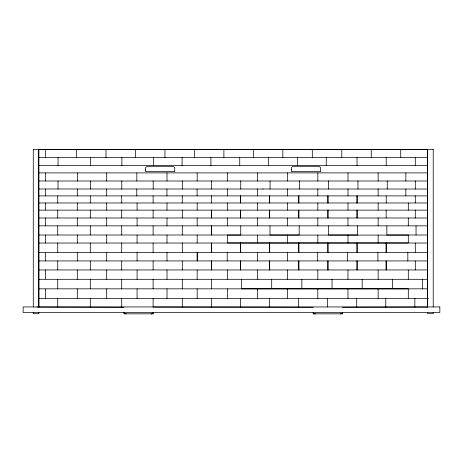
<?xml version="1.0" encoding="UTF-8"?>
<svg xmlns="http://www.w3.org/2000/svg" width="463" height="463" viewBox="0 0 463 463"><rect width="100%" height="100%" fill="white"/><g stroke="black" fill="none" stroke-linecap="round" stroke-linejoin="round"><path stroke-width="0.69" d="M57.73 307.073L57.73 298.357M77.304 243.029L77.309 235.001M121.705 202.985L121.705 195.814M136.782 195.89L136.782 188.997M166.94 195.89L166.94 188.997M197.169 181.004L197.169 172.884M211.377 217.992L211.377 210.133M211.377 252.474L211.377 243.029M257.492 195.884L257.492 188.84M287.656 195.884L287.656 188.84M347.979 195.884L347.979 188.84M378.144 195.884L378.144 188.84M405.831 181.004L405.837 172.884M427.517 307.073L427.644 149.341L427.644 307.073L342.377 307.282M227.333 188.84L227.333 195.884M317.821 188.84L317.821 195.884M211.377 195.751L211.377 202.985M151.06 313.839L151.604 313.833A1.73 1.73 0 0 0 152.246 313.654M340.259 313.839L340.803 313.833A1.73 1.73 0 0 0 342.36 312.38M33.272 149.341L433.218 149.341M427.662 149.341L38.713 149.52L38.846 307.073L38.846 149.341M38.718 157.611L427.638 157.611M38.73 165.65L427.633 165.65M38.736 172.884L427.627 172.884M38.742 181.004L427.621 181.004M38.747 188.991L427.615 189.031M262.799 188.997L263.106 188.997M38.753 195.89L427.609 195.89M38.759 202.979L427.598 202.979M38.765 210.133L427.592 210.133M38.776 217.992L427.586 217.992M38.782 225.851L427.58 225.857M38.788 235.001L240.743 235.001L240.743 225.851M427.575 235.001L386.854 235.007L386.854 225.857M38.794 243.029L427.569 243.029M38.799 252.474L427.563 252.474M38.805 260.929L427.552 260.929M38.811 269.946L427.546 269.946M38.817 279.305L427.54 279.311M427.517 288.831L241.536 288.831L241.536 279.311M38.834 288.837L408.302 288.837L408.302 298.357M38.481 298.357L428.443 298.357M37.046 307.073L123.98 307.282M153.195 313.839L123.98 313.839L123.98 312.484M342.377 313.839L342.377 312.484L342.394 313.839L313.179 313.839L313.179 312.484M315.419 313.839L314.863 313.833A1.835 1.835 0 0 1 313.202 312.293M126.22 313.839L125.67 313.833A1.835 1.835 0 0 1 124.02 312.293M317.821 172.884L317.826 180.998M77.304 202.979L77.309 210.133M57.73 210.133L57.73 217.992M433.218 149.161L433.218 306.969M433.218 312.224L433.218 313.683L427.644 313.683L427.644 312.328M422.505 279.311L422.505 288.831M416.046 225.857L416.046 235.007M415.288 157.559L415.288 165.65M415.288 180.917L415.288 189.008M415.288 195.78L415.288 202.979M415.288 210.017L415.288 218.108M415.288 243.029L415.288 252.474M415.288 260.935L415.288 269.946M414.854 298.357L414.854 307.073M408.302 202.985L408.302 210.133M408.302 217.992L408.302 225.851M408.302 269.946L408.302 279.305M407.828 252.474L407.828 260.935M405.837 189.06L405.837 195.751M400.726 149.52L400.726 157.611M392.346 279.311L392.346 288.831M387.259 180.865L387.259 189.026M386.217 157.559L386.217 165.65M386.217 195.884L386.217 202.985M386.217 243.029L386.217 252.474M386.217 260.935L386.217 269.946M386.154 210.133L386.154 217.992M386.154 243.029L386.154 252.474M386.154 260.935L386.154 269.946M385.783 298.357L385.783 307.073M378.155 172.884L378.155 180.998M378.144 202.985L378.144 210.133M378.144 217.992L378.144 225.851M378.144 235.082L378.144 242.942M378.144 269.946L378.144 279.305M378.144 288.837L378.144 298.357M377.906 252.474L377.906 260.935M371.257 149.52L371.257 157.611M362.182 279.311L362.182 288.831M357.957 180.865L357.957 189.06M357.615 225.851L357.615 235.001L328.423 235.001L328.423 225.851M357.089 195.884L357.089 202.985M357.089 210.133L357.089 217.992M357.089 243.029L357.089 252.474M357.089 260.935L357.089 269.946M357.025 157.559L357.025 165.65M357.025 195.884L357.025 202.985M357.025 210.133L357.025 217.992M357.025 243.029L357.025 252.474M357.025 260.935L357.025 269.946M356.718 298.357L356.718 307.073M347.991 172.884L347.991 180.998M347.979 202.985L347.979 210.133M347.979 217.992L347.979 225.851M347.979 235.082L347.979 242.942M347.979 269.946L347.979 279.305M347.979 288.837L347.979 298.357M347.626 252.474L347.626 260.935M341.781 149.52L341.781 157.611M332.023 279.311L332.023 288.831M328.655 180.865L328.655 189.06M327.96 195.884L327.96 202.985M327.96 210.133L327.96 217.992M327.96 243.029L327.96 252.474M327.96 260.935L327.96 269.946M327.897 195.884L327.897 202.985M327.897 210.133L327.897 217.992M327.897 243.029L327.897 252.474M327.897 260.935L327.897 269.946M327.648 298.357L327.648 307.073M326.241 157.559L326.241 165.65M317.821 202.985L317.821 210.133M317.821 217.992L317.821 225.851M317.821 235.082L317.821 242.942M317.815 269.946L317.815 279.305M317.815 288.837L317.815 298.357M317.699 252.474L317.699 260.935M313.179 307.282L153.114 307.073L153.114 298.357M312.311 149.52L312.311 157.611M301.859 279.311L301.859 288.831M299.347 180.865L299.347 189.06M299.179 225.851L299.179 235.001L269.987 235.001L269.987 225.851M298.826 195.884L298.826 202.985M298.826 210.133L298.826 217.992M298.826 243.029L298.826 252.474M298.826 260.935L298.826 269.946M298.768 195.884L298.768 202.985M298.768 210.133L298.768 217.992M298.768 243.029L298.768 252.474M298.768 260.935L298.768 269.946M298.577 298.357L298.577 307.073M297.408 157.559L297.408 165.65M287.662 172.884L287.662 180.998M287.656 202.985L287.656 210.133M287.656 217.992L287.656 225.851M287.656 235.082L287.656 242.942M287.656 269.946L287.656 279.305M287.656 288.837L287.656 298.357M287.419 252.474L287.419 260.935M282.835 149.52L282.835 157.611M271.7 279.311L271.7 288.831M270.045 180.865L270.045 189.06M269.697 195.884L269.697 202.985M269.697 210.133L269.697 217.992M269.697 243.029L269.697 252.474M269.697 260.935L269.697 269.946M269.634 195.884L269.634 202.985M269.634 210.133L269.634 217.992M269.634 243.029L269.634 252.474M269.634 260.935L269.634 269.946M269.512 298.357L269.512 307.073M268.581 157.559L268.581 165.65M257.492 172.884L257.492 180.998M257.492 202.985L257.492 210.133M257.492 217.992L257.492 225.851M257.492 235.082L257.492 242.942M257.492 252.474L257.492 260.935M257.492 269.946L257.492 279.305M257.492 288.837L257.492 298.357M253.365 149.52L253.365 157.611M240.743 180.865L240.743 189.06M240.569 195.872L240.569 202.985M240.569 210.133L240.569 217.992M240.569 243.029L240.569 252.474M240.569 260.935L240.569 269.946M240.505 195.884L240.505 202.985M240.505 210.133L240.505 217.992M240.505 243.029L240.505 252.474M240.505 260.935L240.505 269.946M240.442 298.357L240.442 307.073M239.747 157.559L239.747 165.65M227.333 172.884L227.333 181.004M227.333 202.985L227.333 210.133M227.333 217.992L227.333 225.851M227.333 269.946L227.333 279.305M227.333 288.837L227.333 298.357M227.211 252.474L227.211 260.935M223.889 149.52L223.889 157.611M211.55 225.851L211.55 235.001M211.441 180.865L211.441 189.06M211.435 210.133L211.435 217.992M211.435 243.029L211.435 252.474M211.435 260.935L211.435 269.946M211.377 225.851L211.377 235.001M211.377 260.935L211.377 269.946M211.377 279.305L211.377 288.837M211.377 298.357L211.377 307.073M210.92 157.559L210.92 165.65M197.29 252.474L197.29 260.935M197.169 202.985L197.169 210.133M197.169 217.992L197.169 225.851M197.169 235.001L197.169 243.029M197.169 252.474L197.169 260.935M197.169 269.946L197.169 279.305M197.169 288.837L197.169 298.357M197.099 188.991L197.099 195.89M194.419 149.52L194.419 157.611M182.312 180.865L182.312 189.066M182.306 210.133L182.306 217.992M182.306 225.851L182.306 235.001M182.306 243.029L182.306 252.474M182.306 260.935L182.306 269.946M182.306 279.305L182.306 288.837M182.306 298.357L182.306 307.073M182.243 195.751L182.243 202.95M182.092 157.559L182.092 165.65M167.01 172.884L167.01 180.998M167.01 203.002L167.01 210.133M167.01 217.992L167.01 225.851M167.01 235.001L167.01 243.029M167.01 252.474L167.01 260.935M167.01 269.946L167.01 279.305M167.01 288.837L167.01 298.357M164.944 149.52L164.944 157.611M153.415 157.559L153.415 165.65M153.184 180.923L153.184 189.124M153.195 312.484L153.184 313.839M153.114 195.808L153.114 203.008M153.114 210.133L153.114 217.992M153.114 225.851L153.114 235.001M153.114 243.029L153.114 252.474M153.114 260.935L153.114 269.946M153.114 279.305L153.114 288.837M137.083 203.002L137.083 210.133M137.083 217.992L137.083 225.851M137.083 235.001L137.083 243.029M137.083 252.474L137.083 260.935M137.083 269.946L137.083 279.305M137.083 288.837L137.083 298.357M136.851 172.884L136.851 180.998M135.474 149.52L135.474 157.611M121.891 157.559L121.891 165.65M121.775 180.923L121.775 189.124M121.705 210.133L121.705 217.992M121.705 225.851L121.705 235.001M121.705 243.029L121.705 252.474M121.705 260.935L121.705 269.946M121.705 279.305L121.705 288.837M121.705 298.357L121.705 307.073M106.693 172.884L106.693 180.998M106.698 202.985L106.698 210.133M106.698 217.992L106.698 225.851M106.698 235.001L106.698 243.029M106.698 252.474L106.698 260.935M106.698 269.946L106.698 279.305M106.698 288.837L106.698 298.357M106.623 188.997L106.623 195.89M105.998 149.52L105.998 157.611M90.366 157.559L90.366 165.65M90.366 180.923L90.366 189.124M90.297 195.808L90.297 202.979M90.297 210.133L90.297 217.992M90.297 225.851L90.297 235.001M90.297 243.029L90.297 252.474M90.297 260.935L90.297 269.946M90.297 279.305L90.297 288.837M90.297 298.357L90.297 307.073M77.373 172.884L77.373 181.085M77.304 188.997L77.304 195.971M77.304 217.992L77.304 225.851M77.304 252.474L77.304 260.929M77.304 269.946L77.304 279.305M77.304 288.837L77.304 298.357M76.528 149.52L76.528 157.611M58.031 157.559L58.031 165.65M58.031 180.975L58.031 189.066M57.73 195.89L57.73 202.979M57.73 225.851L57.73 235.001M57.73 243.029L57.73 252.474M57.73 260.929L57.73 269.946M57.73 279.305L57.73 288.837M45.548 149.52L45.548 157.611M45.548 172.896L45.548 180.987M45.548 189.124L45.548 195.971M45.548 203.13L45.548 209.982M45.548 217.992L45.548 225.851M45.548 235.082L45.548 242.942M45.548 253.076L45.548 260.935M45.548 269.946L45.548 278.923M45.548 289.051L45.548 298.357M38.846 312.328L38.846 313.683L33.272 313.683L33.272 312.224M33.272 149.161L33.272 306.969M314.881 313.833A1.835 1.835 0 0 1 314.203 313.642M153.091 312.704A1.73 1.73 0 0 0 153.172 312.38A1.73 1.73 0 0 1 151.592 313.833M145.504 169.238L145.515 171.663L174.719 171.663L174.736 168.069A1.019 1.019 0 0 0 174.701 167.791A1.175 1.175 0 0 0 174.597 167.525L173.642 166.68L172.057 166.304L148.82 166.298C147.06 166.026 144.902 167.201 145.504 169.238M291.389 169.238L291.401 171.663L320.61 171.663L320.622 168.069A1.019 1.019 0 0 0 320.587 167.791A1.175 1.175 0 0 0 320.489 167.525L319.534 166.68L317.948 166.304L294.711 166.298C292.952 166.026 290.793 167.201 291.389 169.238M408.302 235.082L227.333 235.082L227.333 242.942L408.302 242.942L408.302 235.082M439.85 306.94L23.15 306.94L23.15 312.508L439.85 312.508L439.85 306.94"/></g></svg>
